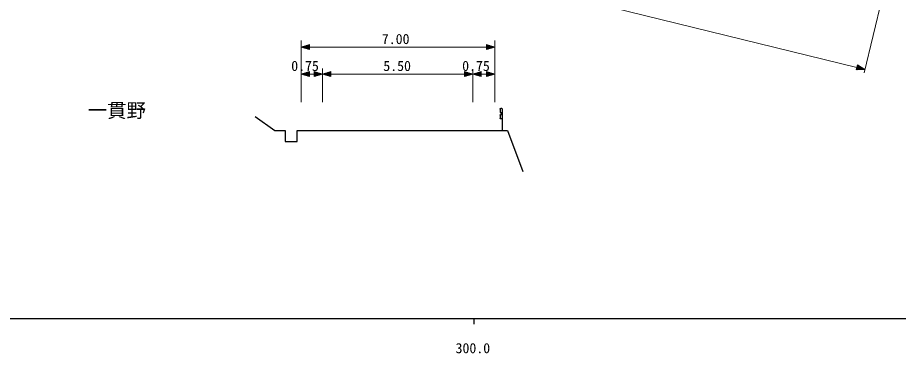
# Model space of a CAD drawing. Units: millimetres, scale not verified. Extents: x 40000 to 680000, y 20000 to 380000.
# Drawn here: x 285748 to 444581, y 198715 to 259235 of the extents above; entities that cross this region are included whole.
import ezdxf
from ezdxf.enums import TextEntityAlignment as Align

# ---------------------------------------------------------------- set-up
doc = ezdxf.new("R2010")
doc.units = ezdxf.units.MM
doc.header["$LTSCALE"] = 1000
for name, color, linetype, lineweight in [('M-BGD', 7, 'Continuous', 25), ('M-STR-HTXT', 7, 'Continuous', 13), ('M-TTL-BAND', 7, 'Continuous', 25)]:
    doc.layers.add(name, color=color, linetype=linetype, lineweight=lineweight)
doc.styles.add('ＭＳ ゴシック', font='')
doc.styles.get('ＭＳ ゴシック').set_extended_font_data('MS Gothic')

msp = doc.modelspace()

# ---------------------------------------------------------------- linework, layer by layer
at = {"layer": 'M-BGD'}
for p, q in [((372756, 242725), (372756, 242225)), ((372756, 241625), (372756, 241125)), ((373056, 242875), (372906, 242875)), ((373206, 238875), (373206, 242875)), ((328614, 241410), (332148, 238875)), ((373056, 240975), (372906, 240975)), ((332148, 238875), (334012, 238875)), ((334012, 238875), (334012, 236916)), ((336176, 236916), (336176, 238875)), ((336176, 238875), (374116, 238875)), ((374116, 238875), (376840, 231520)), ((334012, 236916), (336176, 236916))]:
    msp.add_line(p, q, dxfattribs=at)
for points in [[(372756, 242725), (372756, 242728), (372756, 242730), (372756, 242733), (372756, 242736), (372756, 242738), (372757, 242741), (372757, 242744), (372757, 242746), (372758, 242749), (372758, 242751), (372759, 242754), (372759, 242757), (372760, 242759), (372760, 242762), (372761, 242764), (372762, 242767), (372762, 242769), (372763, 242772), (372764, 242774), (372765, 242777), (372766, 242779), (372767, 242782), (372768, 242784), (372769, 242787), (372770, 242789), (372771, 242791), (372772, 242794), (372774, 242796), (372775, 242798), (372776, 242801), (372778, 242803), (372779, 242805), (372780, 242808), (372782, 242810), (372783, 242812), (372785, 242814), (372787, 242816), (372788, 242818), (372790, 242820), (372792, 242822), (372793, 242824), (372795, 242826), (372797, 242828), (372799, 242830), (372801, 242832), (372803, 242834), (372804, 242836), (372806, 242837), (372808, 242839), (372810, 242841), (372813, 242843), (372815, 242844), (372817, 242846), (372819, 242847), (372821, 242849), (372823, 242850), (372825, 242852), (372828, 242853), (372830, 242854), (372832, 242856), (372835, 242857), (372837, 242858), (372839, 242860), (372842, 242861), (372844, 242862), (372847, 242863), (372849, 242864), (372851, 242865), (372854, 242866), (372856, 242867), (372859, 242868), (372861, 242868), (372864, 242869), (372866, 242870), (372869, 242870), (372872, 242871), (372874, 242872), (372877, 242872), (372879, 242873), (372882, 242873), (372885, 242874), (372887, 242874), (372890, 242874), (372893, 242874), (372895, 242875), (372898, 242875), (372900, 242875), (372903, 242875), (372906, 242875)], [(372756, 242225), (372756, 242222), (372756, 242220), (372756, 242217), (372756, 242214), (372756, 242212), (372757, 242209), (372757, 242207), (372757, 242204), (372758, 242201), (372758, 242199), (372759, 242196), (372759, 242193), (372760, 242191), (372760, 242188), (372761, 242186), (372762, 242183), (372762, 242181), (372763, 242178), (372764, 242176), (372765, 242173), (372766, 242171), (372767, 242168), (372768, 242166), (372769, 242163), (372770, 242161), (372771, 242159), (372772, 242156), (372774, 242154), (372775, 242152), (372776, 242149), (372778, 242147), (372779, 242145), (372780, 242143), (372782, 242140), (372783, 242138), (372785, 242136), (372787, 242134), (372788, 242132), (372790, 242130), (372792, 242128), (372793, 242126), (372795, 242124), (372797, 242122), (372799, 242120), (372801, 242118), (372803, 242116), (372804, 242114), (372806, 242113), (372808, 242111), (372810, 242109), (372813, 242108), (372815, 242106), (372817, 242104), (372819, 242103), (372821, 242101), (372823, 242100), (372825, 242098), (372828, 242097), (372830, 242096), (372832, 242094), (372835, 242093), (372837, 242092), (372839, 242091), (372842, 242089), (372844, 242088), (372847, 242087), (372849, 242086), (372851, 242085), (372854, 242084), (372856, 242083), (372859, 242083), (372861, 242082), (372864, 242081), (372866, 242080), (372869, 242080), (372872, 242079), (372874, 242078), (372877, 242078), (372879, 242077), (372882, 242077), (372885, 242077), (372887, 242076), (372890, 242076), (372893, 242076), (372895, 242075), (372898, 242075), (372900, 242075), (372903, 242075), (372906, 242075)], [(372756, 241625), (372756, 241628), (372756, 241630), (372756, 241633), (372756, 241636), (372756, 241638), (372757, 241641), (372757, 241644), (372757, 241646), (372758, 241649), (372758, 241651), (372759, 241654), (372759, 241657), (372760, 241659), (372760, 241662), (372761, 241664), (372762, 241667), (372762, 241669), (372763, 241672), (372764, 241674), (372765, 241677), (372766, 241679), (372767, 241682), (372768, 241684), (372769, 241687), (372770, 241689), (372771, 241691), (372772, 241694), (372774, 241696), (372775, 241698), (372776, 241701), (372778, 241703), (372779, 241705), (372780, 241708), (372782, 241710), (372783, 241712), (372785, 241714), (372787, 241716), (372788, 241718), (372790, 241720), (372792, 241722), (372793, 241724), (372795, 241726), (372797, 241728), (372799, 241730), (372801, 241732), (372803, 241734), (372804, 241736), (372806, 241737), (372808, 241739), (372810, 241741), (372813, 241743), (372815, 241744), (372817, 241746), (372819, 241747), (372821, 241749), (372823, 241750), (372825, 241752), (372828, 241753), (372830, 241754), (372832, 241756), (372835, 241757), (372837, 241758), (372839, 241760), (372842, 241761), (372844, 241762), (372847, 241763), (372849, 241764), (372851, 241765), (372854, 241766), (372856, 241767), (372859, 241768), (372861, 241768), (372864, 241769), (372866, 241770), (372869, 241770), (372872, 241771), (372874, 241772), (372877, 241772), (372879, 241773), (372882, 241773), (372885, 241774), (372887, 241774), (372890, 241774), (372893, 241774), (372895, 241775), (372898, 241775), (372900, 241775), (372903, 241775), (372906, 241775)], [(372906, 241775), (372908, 241775), (372911, 241775), (372914, 241775), (372916, 241775), (372919, 241776), (372922, 241776), (372924, 241776), (372927, 241777), (372929, 241777), (372932, 241777), (372935, 241778), (372937, 241778), (372940, 241779), (372942, 241780), (372945, 241780), (372948, 241781), (372950, 241782), (372953, 241783), (372955, 241783), (372958, 241784), (372960, 241785), (372963, 241786), (372965, 241787), (372967, 241788), (372970, 241789), (372972, 241791), (372975, 241792), (372977, 241793), (372979, 241794), (372982, 241796), (372984, 241797), (372986, 241798), (372988, 241800), (372990, 241801), (372993, 241803), (372995, 241804), (372997, 241806), (372999, 241808), (373001, 241809), (373003, 241811), (373005, 241813), (373007, 241814), (373009, 241816), (373011, 241818), (373013, 241820), (373015, 241822), (373016, 241824), (373018, 241826), (373020, 241828), (373022, 241830), (373023, 241832), (373025, 241834), (373026, 241836), (373028, 241838), (373030, 241840), (373031, 241843), (373032, 241845), (373034, 241847), (373035, 241849), (373037, 241852), (373038, 241854), (373039, 241856), (373040, 241859), (373041, 241861), (373042, 241863), (373044, 241866), (373045, 241868), (373046, 241871), (373046, 241873), (373047, 241876), (373048, 241878), (373049, 241881), (373050, 241883), (373051, 241886), (373051, 241888), (373052, 241891), (373052, 241893), (373053, 241896), (373053, 241899), (373054, 241901), (373054, 241904), (373055, 241907), (373055, 241909), (373055, 241912), (373055, 241914), (373056, 241917), (373056, 241920), (373056, 241922), (373056, 241925), (373056, 241928), (373056, 241930), (373056, 241933), (373055, 241936), (373055, 241938), (373055, 241941), (373055, 241944), (373054, 241946), (373054, 241949), (373053, 241951), (373053, 241954), (373052, 241957), (373052, 241959), (373051, 241962), (373051, 241964), (373050, 241967), (373049, 241969), (373048, 241972), (373047, 241974), (373046, 241977), (373046, 241979), (373045, 241982), (373044, 241984), (373042, 241987), (373041, 241989), (373040, 241991), (373039, 241994), (373038, 241996), (373037, 241998), (373035, 242001), (373034, 242003), (373032, 242005), (373031, 242008), (373030, 242010), (373028, 242012), (373026, 242014), (373025, 242016), (373023, 242018), (373022, 242020), (373020, 242022), (373018, 242024), (373016, 242026), (373015, 242028), (373013, 242030), (373011, 242032), (373009, 242034), (373007, 242036), (373005, 242037), (373003, 242039), (373001, 242041), (372999, 242043), (372997, 242044), (372995, 242046), (372993, 242047), (372990, 242049), (372988, 242050), (372986, 242052), (372984, 242053), (372982, 242054), (372979, 242056), (372977, 242057), (372975, 242058), (372972, 242060), (372970, 242061), (372967, 242062), (372965, 242063), (372963, 242064), (372960, 242065), (372958, 242066), (372955, 242067), (372953, 242068), (372950, 242068), (372948, 242069), (372945, 242070), (372942, 242070), (372940, 242071), (372937, 242072), (372935, 242072), (372932, 242073), (372929, 242073), (372927, 242074), (372924, 242074), (372922, 242074), (372919, 242074), (372916, 242075), (372914, 242075), (372911, 242075), (372908, 242075), (372906, 242075)], [(372906, 240975), (372903, 240975), (372900, 240975), (372898, 240975), (372895, 240975), (372893, 240976), (372890, 240976), (372887, 240976), (372885, 240977), (372882, 240977), (372879, 240977), (372877, 240978), (372874, 240978), (372872, 240979), (372869, 240980), (372866, 240980), (372864, 240981), (372861, 240982), (372859, 240983), (372856, 240983), (372854, 240984), (372851, 240985), (372849, 240986), (372847, 240987), (372844, 240988), (372842, 240989), (372839, 240991), (372837, 240992), (372835, 240993), (372832, 240994), (372830, 240996), (372828, 240997), (372825, 240998), (372823, 241000), (372821, 241001), (372819, 241003), (372817, 241004), (372815, 241006), (372813, 241008), (372810, 241009), (372808, 241011), (372806, 241013), (372804, 241014), (372803, 241016), (372801, 241018), (372799, 241020), (372797, 241022), (372795, 241024), (372793, 241026), (372792, 241028), (372790, 241030), (372788, 241032), (372787, 241034), (372785, 241036), (372783, 241038), (372782, 241040), (372780, 241043), (372779, 241045), (372778, 241047), (372776, 241049), (372775, 241052), (372774, 241054), (372772, 241056), (372771, 241059), (372770, 241061), (372769, 241063), (372768, 241066), (372767, 241068), (372766, 241071), (372765, 241073), (372764, 241076), (372763, 241078), (372762, 241081), (372762, 241083), (372761, 241086), (372760, 241088), (372760, 241091), (372759, 241093), (372759, 241096), (372758, 241099), (372758, 241101), (372757, 241104), (372757, 241107), (372757, 241109), (372756, 241112), (372756, 241114), (372756, 241117), (372756, 241120), (372756, 241122), (372756, 241125)]]:
    msp.add_lwpolyline(points, dxfattribs=at)
at = {"layer": 'M-STR-HTXT'}
for p, q in [((444573, 274978), (438393, 249312)), ((336901, 255083), (336901, 244020)), ((336901, 253920), (338401, 254370)), ((338401, 254190), (337801, 254190)), ((338101, 254280), (338401, 254280)), ((338401, 253470), (338401, 254370)), ((371780, 253920), (370280, 254370)), ((370280, 254370), (370280, 253470)), ((370580, 254280), (370280, 254280)), ((370280, 254190), (370880, 254190)), ((371780, 255083), (371780, 244020)), ((336901, 253920), (338401, 253470)), ((336901, 253920), (338401, 253920)), ((338401, 254010), (337201, 254010)), ((338401, 253830), (337201, 253830)), ((337501, 254100), (338401, 254100)), ((337501, 253740), (338401, 253740)), ((338401, 253650), (337801, 253650)), ((338101, 253560), (338401, 253560)), ((338401, 253920), (370280, 253920)), ((371180, 254100), (370280, 254100)), ((370280, 254010), (371480, 254010)), ((371780, 253920), (370280, 253470)), ((371780, 253920), (370280, 253920)), ((370280, 253830), (371480, 253830)), ((371180, 253740), (370280, 253740)), ((370280, 253650), (370880, 253650)), ((370580, 253560), (370280, 253560)), ((336901, 249067), (338401, 249517)), ((338101, 249427), (338401, 249427)), ((338401, 248617), (338401, 249517)), ((340747, 249067), (339247, 249517)), ((339247, 249517), (339247, 248617)), ((339547, 249427), (339247, 249427)), ((340747, 250083), (340747, 244020)), ((340747, 249067), (342247, 249517)), ((341947, 249427), (342247, 249427)), ((342247, 248617), (342247, 249517)), ((367858, 249067), (366358, 249517)), ((366358, 249517), (366358, 248617)), ((366658, 249427), (366358, 249427)), ((367858, 249966), (367858, 244020)), ((367858, 249067), (369358, 249517)), ((369058, 249427), (369358, 249427)), ((369358, 248617), (369358, 249517)), ((371780, 249067), (370280, 249517)), ((370280, 249517), (370280, 248617)), ((370580, 249427), (370280, 249427)), ((437188, 250708), (436973, 249834)), ((438538, 249913), (436973, 249834)), ((437286, 249850), (436995, 249922)), ((437016, 250009), (437599, 249866)), ((437912, 249882), (437038, 250096)), ((437059, 250184), (438225, 249897)), ((438538, 249913), (437081, 250271)), ((437102, 250359), (438268, 250072)), ((437998, 250231), (437124, 250446)), ((437145, 250533), (437728, 250390)), ((437458, 250549), (437167, 250621)), ((438538, 249913), (437188, 250708)), ((336901, 249067), (338401, 248617)), ((336901, 249067), (338401, 249067)), ((338401, 249157), (337201, 249157)), ((338401, 248977), (337201, 248977)), ((337501, 249247), (338401, 249247)), ((337501, 248887), (338401, 248887)), ((338401, 249337), (337801, 249337)), ((338401, 248797), (337801, 248797)), ((338101, 248707), (338401, 248707)), ((338401, 249067), (339247, 249067)), ((339247, 249337), (339847, 249337)), ((340147, 249247), (339247, 249247)), ((339247, 249157), (340447, 249157)), ((340747, 249067), (339247, 248617)), ((340747, 249067), (339247, 249067)), ((339247, 248977), (340447, 248977)), ((340147, 248887), (339247, 248887)), ((339247, 248797), (339847, 248797)), ((339547, 248707), (339247, 248707)), ((340747, 249067), (342247, 248617)), ((340747, 249067), (342247, 249067)), ((342247, 249157), (341047, 249157)), ((342247, 248977), (341047, 248977)), ((341347, 249247), (342247, 249247)), ((341347, 248887), (342247, 248887)), ((342247, 249337), (341647, 249337)), ((342247, 248797), (341647, 248797)), ((341947, 248707), (342247, 248707)), ((342247, 249067), (366358, 249067)), ((366358, 249337), (366958, 249337)), ((367258, 249247), (366358, 249247)), ((366358, 249157), (367558, 249157)), ((367858, 249067), (366358, 248617)), ((367858, 249067), (366358, 249067)), ((366358, 248977), (367558, 248977)), ((367258, 248887), (366358, 248887)), ((366358, 248797), (366958, 248797)), ((366658, 248707), (366358, 248707)), ((367858, 249067), (369358, 248617)), ((367858, 249067), (369358, 249067)), ((369358, 249157), (368158, 249157)), ((369358, 248977), (368158, 248977)), ((368458, 249247), (369358, 249247)), ((368458, 248887), (369358, 248887)), ((369358, 249337), (368758, 249337)), ((369358, 248797), (368758, 248797)), ((369058, 248707), (369358, 248707)), ((369358, 249067), (370280, 249067)), ((370280, 249337), (370880, 249337)), ((371180, 249247), (370280, 249247)), ((370280, 249157), (371480, 249157)), ((371780, 249067), (370280, 248617)), ((371780, 249067), (370280, 249067)), ((370280, 248977), (371480, 248977)), ((371180, 248887), (370280, 248887)), ((370280, 248797), (370880, 248797)), ((370580, 248707), (370280, 248707))]:
    msp.add_line(p, q, dxfattribs=at)
msp.add_lwpolyline([(326741, 271164), (341908, 271257), (354404, 269877), (372073, 266246), (437081, 250271)], dxfattribs=at)
at = {"layer": 'M-TTL-BAND'}
for p, q in [((40000, 205000), (579000, 205000)), ((368000, 205000), (368000, 204000))]:
    msp.add_line(p, q, dxfattribs=at)

# ---------------------------------------------------------------- texts
at = {"layer": 'M-BGD', "style": 'ＭＳ ゴシック'}
msp.add_text('一貫野', height=2566, dxfattribs=at).set_placement((303636, 240458), align=Align.BOTTOM_CENTER)
at = {"layer": 'M-STR-HTXT', "style": 'ＭＳ ゴシック'}
for s, p in [('7.00', (353925, 253920)), ('0.75', (337581, 249067)), ('5.50', (354188, 249067)), ('0.75', (368407, 249067))]:
    msp.add_text(s, height=1833, dxfattribs=at).set_placement(p, align=Align.BOTTOM_CENTER)
at = {"layer": 'M-TTL-BAND', "style": 'ＭＳ ゴシック'}
msp.add_text('300.0', height=1833, dxfattribs=at).set_placement((367844, 198195), align=Align.BOTTOM_CENTER)

doc.saveas('drawing.dxf')
